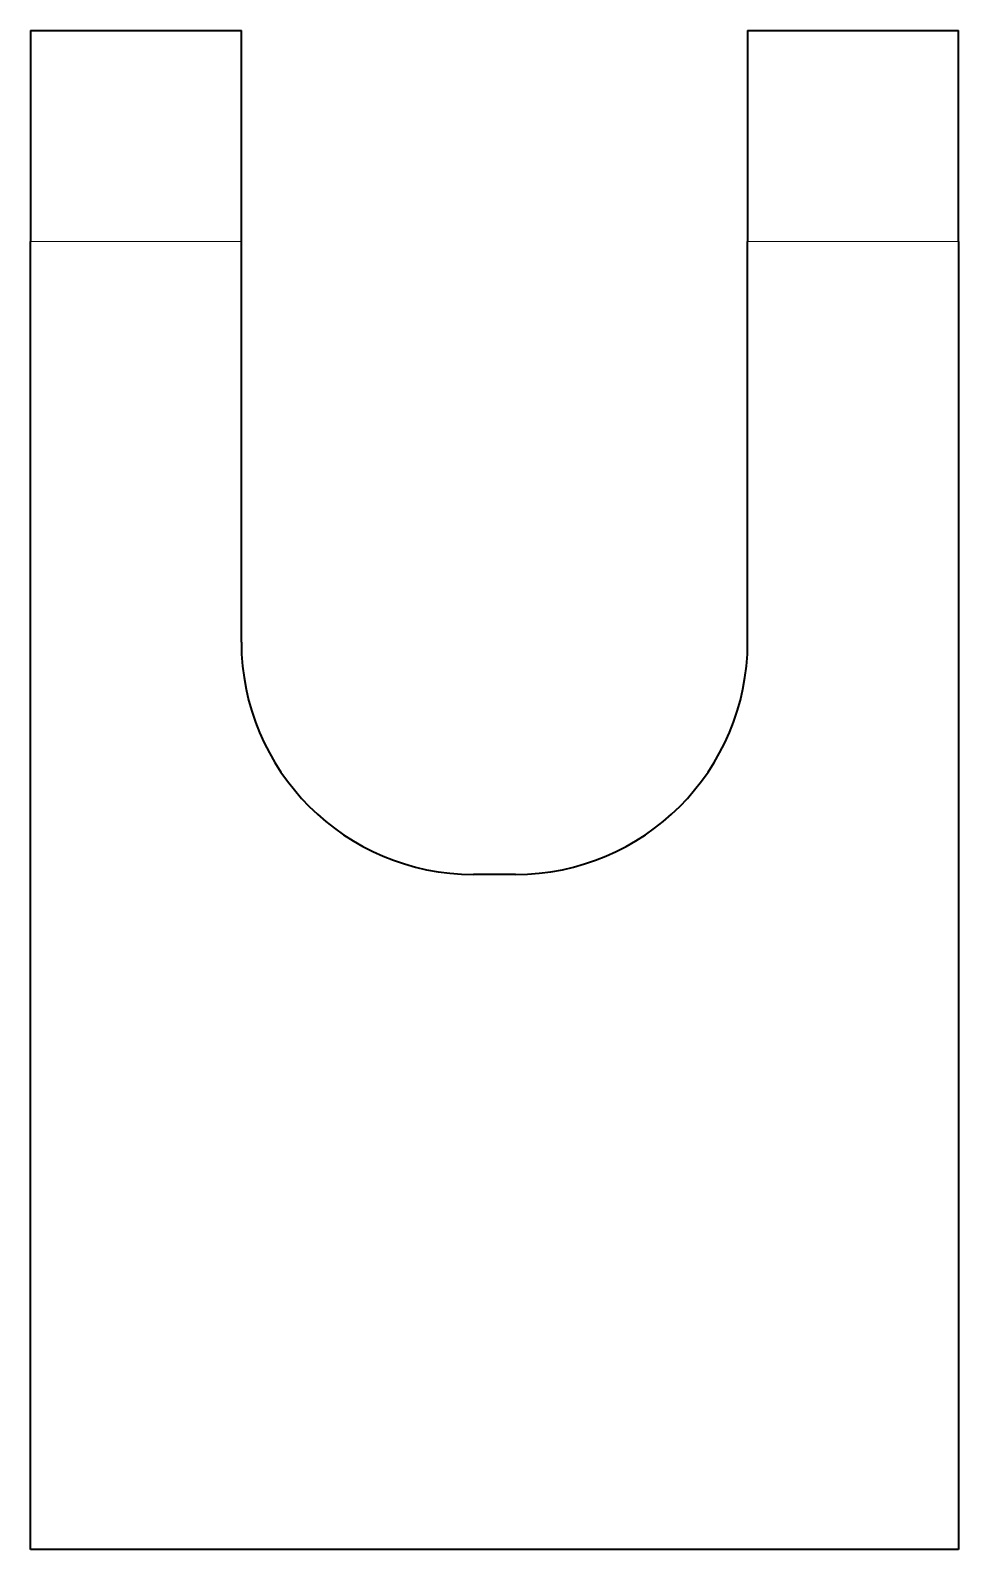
# Model space of a CAD drawing. Extents: x 137.5 to 159.5, y 87 to 123.
import ezdxf

# ---------------------------------------------------------------- set-up
doc = ezdxf.new("R2010")
doc.units = 0

msp = doc.modelspace()

# ---------------------------------------------------------------- linework, layer by layer
at = {"color": 7, "lineweight": 35, "ltscale": 0.125}
for p, q in [((137.5, 123), (142.5, 123)), ((137.5, 123), (137.5, 118)), ((142.5, 118), (142.5, 123)), ((154.5, 123), (159.5, 123)), ((154.5, 123), (154.5, 118)), ((159.5, 118), (159.5, 123))]:
    msp.add_line(p, q, dxfattribs=at)
at = {"color": 7, "lineweight": 13, "ltscale": 0.125}
for p, q in [((137.5, 118), (142.5, 118)), ((154.5, 118), (159.5, 118))]:
    msp.add_line(p, q, dxfattribs=at)
at = {"color": 7, "lineweight": 35}
for p, q in [((137.5, 87), (137.5, 118)), ((159.5, 118), (159.5, 87)), ((159.5, 87), (137.5, 87))]:
    msp.add_line(p, q, dxfattribs=at)
at = {"color": 7, "lineweight": 35, "ltscale": 0.2375}
for p, q in [((142.5, 108.5), (142.5, 118)), ((154.5, 108.5), (154.5, 118))]:
    msp.add_line(p, q, dxfattribs=at)
at = {"color": 7, "lineweight": 35, "ltscale": 0.025}
msp.add_line((149, 103), (148, 103), dxfattribs=at)
at = {"color": 7, "lineweight": 35}
for centre, start, end in [((148, 108.5), 180, 270), ((149, 108.5), 270, 360)]:
    msp.add_arc(centre, 5.5, start, end, dxfattribs=at)

doc.saveas('drawing.dxf')
